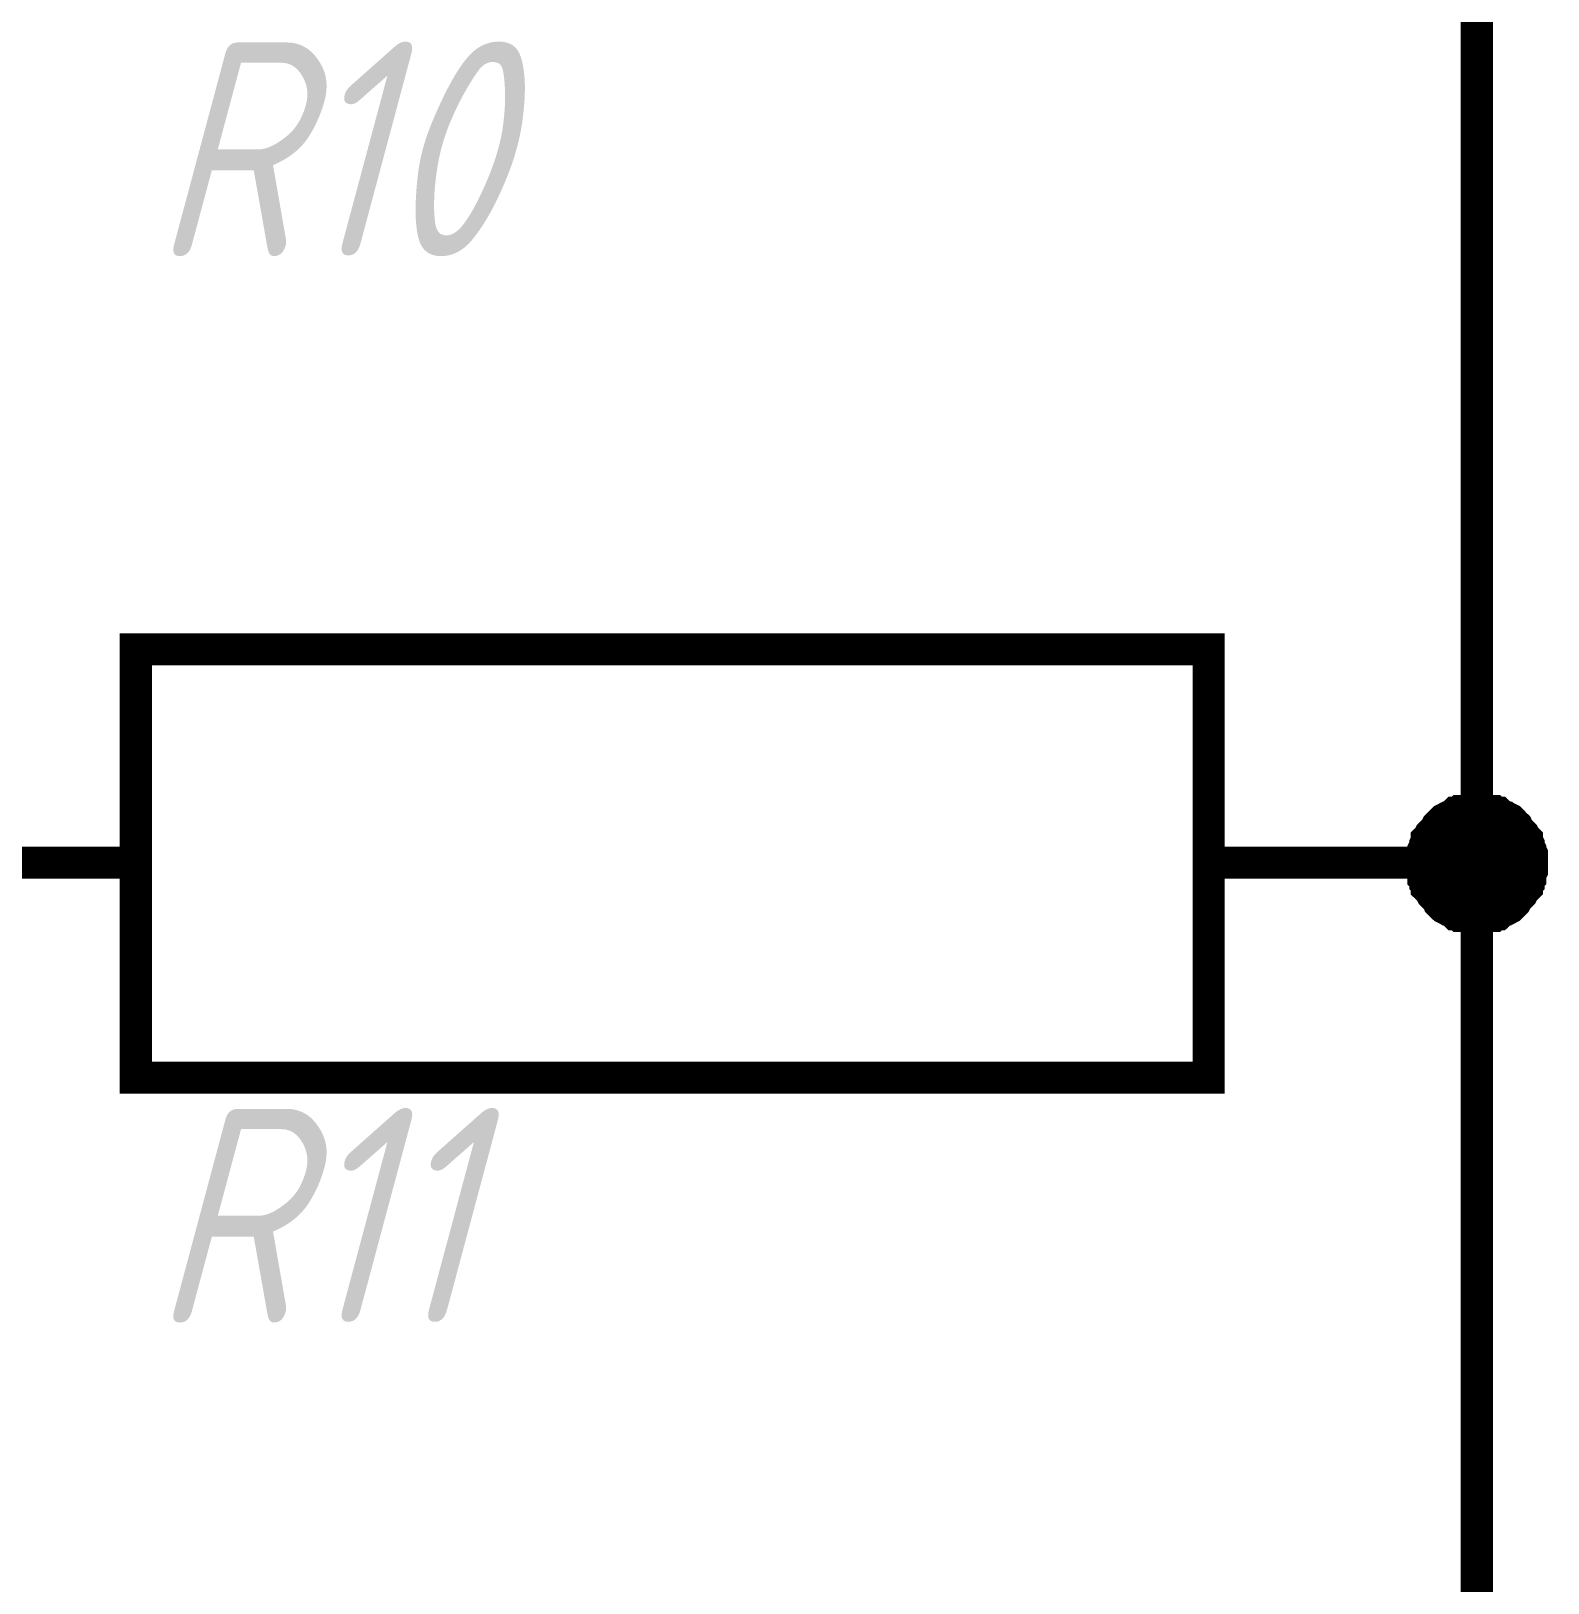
# Model space of a CAD drawing. Extents: x 196 to 1101, y 70 to 664.
# Drawn here: x 528.54 to 542.68, y 434.47 to 448.94 of the extents above; entities that cross this region are included whole.
import ezdxf

# ---------------------------------------------------------------- set-up
doc = ezdxf.new("R2010")
doc.units = 0
doc.header["$MEASUREMENT"] = 0
doc.layers.add('Sheet', color=255, linetype='CONTINUOUS')
doc.styles.add('GOST type A0', font='', dxfattribs={"oblique": 15, "height": 3.5})
doc.styles.get('GOST type A0').set_extended_font_data('GOST type A')

msp = doc.modelspace()

# ---------------------------------------------------------------- linework, layer by layer
at = {"layer": 'Sheet', "const_width": 0.3}
for points in [[(542.015, 471.178), (542.015, 463.676), (542.015, 451.171), (542.015, 441.183), (542.015, 431.18), (542.015, 421.176), (542.015, 406.171), (529.515, 406.171), (517.031, 406.171), (504.53, 406.171)], [(541.503, 441.183), (541.503, 441.214), (541.503, 441.23), (541.503, 441.261), (541.518, 441.292), (541.518, 441.307), (541.534, 441.339), (541.534, 441.354), (541.549, 441.385), (541.549, 441.401), (541.565, 441.416), (541.58, 441.447), (541.596, 441.463), (541.611, 441.478), (541.627, 441.494), (541.643, 441.525), (541.658, 441.54), (541.674, 441.556), (541.689, 441.572), (541.705, 441.587), (541.736, 441.603), (541.751, 441.603), (541.767, 441.618), (541.798, 441.634), (541.813, 441.649), (541.844, 441.649), (541.86, 441.665), (541.891, 441.665), (541.906, 441.665), (541.938, 441.68), (541.969, 441.68), (541.984, 441.68), (542.015, 441.68)], [(541.503, 441.183), (541.503, 441.214), (541.503, 441.23), (541.503, 441.261), (541.518, 441.292), (541.518, 441.307), (541.534, 441.339), (541.534, 441.354), (541.549, 441.385), (541.549, 441.401), (541.565, 441.416), (541.58, 441.447), (541.596, 441.463), (541.611, 441.478), (541.627, 441.494), (541.643, 441.525), (541.658, 441.54), (541.674, 441.556), (541.689, 441.572), (541.705, 441.587), (541.736, 441.603), (541.751, 441.603), (541.767, 441.618), (541.798, 441.634), (541.813, 441.649), (541.844, 441.649), (541.86, 441.665), (541.891, 441.665), (541.906, 441.665), (541.938, 441.68), (541.969, 441.68), (541.984, 441.68), (542.015, 441.68)], [(541.503, 441.183), (541.503, 441.214), (541.503, 441.23), (541.503, 441.261), (541.518, 441.292), (541.518, 441.307), (541.534, 441.339), (541.534, 441.354), (541.549, 441.385), (541.549, 441.401), (541.565, 441.416), (541.58, 441.447), (541.596, 441.463), (541.611, 441.478), (541.627, 441.494), (541.643, 441.525), (541.658, 441.54), (541.674, 441.556), (541.689, 441.572), (541.705, 441.587), (541.736, 441.603), (541.751, 441.603), (541.767, 441.618), (541.798, 441.634), (541.813, 441.649), (541.844, 441.649), (541.86, 441.665), (541.891, 441.665), (541.906, 441.665), (541.938, 441.68), (541.969, 441.68), (541.984, 441.68), (542.015, 441.68)], [(541.503, 441.183), (541.503, 441.214), (541.503, 441.23), (541.503, 441.261), (541.518, 441.292), (541.518, 441.307), (541.534, 441.339), (541.534, 441.354), (541.549, 441.385), (541.549, 441.401), (541.565, 441.416), (541.58, 441.447), (541.596, 441.463), (541.611, 441.478), (541.627, 441.494), (541.643, 441.525), (541.658, 441.54), (541.674, 441.556), (541.689, 441.572), (541.705, 441.587), (541.736, 441.603), (541.751, 441.603), (541.767, 441.618), (541.798, 441.634), (541.813, 441.649), (541.844, 441.649), (541.86, 441.665), (541.891, 441.665), (541.906, 441.665), (541.938, 441.68), (541.969, 441.68), (541.984, 441.68), (542.015, 441.68)], [(541.503, 441.183), (541.503, 441.214), (541.503, 441.23), (541.503, 441.261), (541.518, 441.292), (541.518, 441.307), (541.534, 441.339), (541.534, 441.354), (541.549, 441.385), (541.549, 441.401), (541.565, 441.416), (541.58, 441.447), (541.596, 441.463), (541.611, 441.478), (541.627, 441.494), (541.643, 441.525), (541.658, 441.54), (541.674, 441.556), (541.689, 441.572), (541.705, 441.587), (541.736, 441.603), (541.751, 441.603), (541.767, 441.618), (541.798, 441.634), (541.813, 441.649), (541.844, 441.649), (541.86, 441.665), (541.891, 441.665), (541.906, 441.665), (541.938, 441.68), (541.969, 441.68), (541.984, 441.68), (542.015, 441.68)], [(541.503, 441.183), (541.503, 441.214), (541.503, 441.23), (541.503, 441.261), (541.518, 441.292), (541.518, 441.307), (541.534, 441.339), (541.534, 441.354), (541.549, 441.385), (541.549, 441.401), (541.565, 441.416), (541.58, 441.447), (541.596, 441.463), (541.611, 441.478), (541.627, 441.494), (541.643, 441.525), (541.658, 441.54), (541.674, 441.556), (541.689, 441.572), (541.705, 441.587), (541.736, 441.603), (541.751, 441.603), (541.767, 441.618), (541.798, 441.634), (541.813, 441.649), (541.844, 441.649), (541.86, 441.665), (541.891, 441.665), (541.906, 441.665), (541.938, 441.68), (541.969, 441.68), (541.984, 441.68), (542.015, 441.68)], [(541.503, 441.183), (541.503, 441.214), (541.503, 441.23), (541.503, 441.261), (541.518, 441.292), (541.518, 441.307), (541.534, 441.339), (541.534, 441.354), (541.549, 441.385), (541.549, 441.401), (541.565, 441.416), (541.58, 441.447), (541.596, 441.463), (541.611, 441.478), (541.627, 441.494), (541.643, 441.525), (541.658, 441.54), (541.674, 441.556), (541.689, 441.572), (541.705, 441.587), (541.736, 441.603), (541.751, 441.603), (541.767, 441.618), (541.798, 441.634), (541.813, 441.649), (541.844, 441.649), (541.86, 441.665), (541.891, 441.665), (541.906, 441.665), (541.938, 441.68), (541.969, 441.68), (541.984, 441.68), (542.015, 441.68)], [(541.503, 441.183), (541.503, 441.214), (541.503, 441.23), (541.503, 441.261), (541.518, 441.292), (541.518, 441.307), (541.534, 441.339), (541.534, 441.354), (541.549, 441.385), (541.549, 441.401), (541.565, 441.416), (541.58, 441.447), (541.596, 441.463), (541.611, 441.478), (541.627, 441.494), (541.643, 441.525), (541.658, 441.54), (541.674, 441.556), (541.689, 441.572), (541.705, 441.587), (541.736, 441.603), (541.751, 441.603), (541.767, 441.618), (541.798, 441.634), (541.813, 441.649), (541.844, 441.649), (541.86, 441.665), (541.891, 441.665), (541.906, 441.665), (541.938, 441.68), (541.969, 441.68), (541.984, 441.68), (542.015, 441.68)], [(541.503, 441.183), (541.503, 441.214), (541.503, 441.23), (541.503, 441.261), (541.518, 441.292), (541.518, 441.307), (541.534, 441.339), (541.534, 441.354), (541.549, 441.385), (541.549, 441.401), (541.565, 441.416), (541.58, 441.447), (541.596, 441.463), (541.611, 441.478), (541.627, 441.494), (541.643, 441.525), (541.658, 441.54), (541.674, 441.556), (541.689, 441.572), (541.705, 441.587), (541.736, 441.603), (541.751, 441.603), (541.767, 441.618), (541.798, 441.634), (541.813, 441.649), (541.844, 441.649), (541.86, 441.665), (541.891, 441.665), (541.906, 441.665), (541.938, 441.68), (541.969, 441.68), (541.984, 441.68), (542.015, 441.68)], [(541.503, 441.183), (541.503, 441.214), (541.503, 441.23), (541.503, 441.261), (541.518, 441.292), (541.518, 441.307), (541.534, 441.339), (541.534, 441.354), (541.549, 441.385), (541.549, 441.401), (541.565, 441.416), (541.58, 441.447), (541.596, 441.463), (541.611, 441.478), (541.627, 441.494), (541.643, 441.525), (541.658, 441.54), (541.674, 441.556), (541.689, 441.572), (541.705, 441.587), (541.736, 441.603), (541.751, 441.603), (541.767, 441.618), (541.798, 441.634), (541.813, 441.649), (541.844, 441.649), (541.86, 441.665), (541.891, 441.665), (541.906, 441.665), (541.938, 441.68), (541.969, 441.68), (541.984, 441.68), (542.015, 441.68)], [(542.015, 441.68), (542.015, 441.68)], [(542.015, 441.68), (542.046, 441.68), (542.062, 441.68), (542.093, 441.68), (542.124, 441.665), (542.139, 441.665), (542.17, 441.665), (542.186, 441.649), (542.217, 441.649), (542.233, 441.634), (542.264, 441.618), (542.279, 441.603), (542.295, 441.603), (542.326, 441.587), (542.341, 441.572), (542.357, 441.556), (542.372, 441.54), (542.388, 441.525), (542.403, 441.494), (542.419, 441.478), (542.434, 441.463), (542.45, 441.447), (542.466, 441.416), (542.481, 441.401), (542.481, 441.385), (542.497, 441.354), (542.497, 441.339), (542.512, 441.307), (542.512, 441.292), (542.528, 441.261), (542.528, 441.23), (542.528, 441.214), (542.528, 441.183)], [(542.015, 441.68), (542.015, 441.68)], [(542.015, 441.68), (542.046, 441.68), (542.062, 441.68), (542.093, 441.68), (542.124, 441.665), (542.139, 441.665), (542.17, 441.665), (542.186, 441.649), (542.217, 441.649), (542.233, 441.634), (542.264, 441.618), (542.279, 441.603), (542.295, 441.603), (542.326, 441.587), (542.341, 441.572), (542.357, 441.556), (542.372, 441.54), (542.388, 441.525), (542.403, 441.494), (542.419, 441.478), (542.434, 441.463), (542.45, 441.447), (542.466, 441.416), (542.481, 441.401), (542.481, 441.385), (542.497, 441.354), (542.497, 441.339), (542.512, 441.307), (542.512, 441.292), (542.528, 441.261), (542.528, 441.23), (542.528, 441.214), (542.528, 441.183)], [(542.015, 441.68), (542.015, 441.68)], [(542.015, 441.68), (542.046, 441.68), (542.062, 441.68), (542.093, 441.68), (542.124, 441.665), (542.139, 441.665), (542.17, 441.665), (542.186, 441.649), (542.217, 441.649), (542.233, 441.634), (542.264, 441.618), (542.279, 441.603), (542.295, 441.603), (542.326, 441.587), (542.341, 441.572), (542.357, 441.556), (542.372, 441.54), (542.388, 441.525), (542.403, 441.494), (542.419, 441.478), (542.434, 441.463), (542.45, 441.447), (542.466, 441.416), (542.481, 441.401), (542.481, 441.385), (542.497, 441.354), (542.497, 441.339), (542.512, 441.307), (542.512, 441.292), (542.528, 441.261), (542.528, 441.23), (542.528, 441.214), (542.528, 441.183)], [(542.015, 441.68), (542.015, 441.68)], [(542.015, 441.68), (542.046, 441.68), (542.062, 441.68), (542.093, 441.68), (542.124, 441.665), (542.139, 441.665), (542.17, 441.665), (542.186, 441.649), (542.217, 441.649), (542.233, 441.634), (542.264, 441.618), (542.279, 441.603), (542.295, 441.603), (542.326, 441.587), (542.341, 441.572), (542.357, 441.556), (542.372, 441.54), (542.388, 441.525), (542.403, 441.494), (542.419, 441.478), (542.434, 441.463), (542.45, 441.447), (542.466, 441.416), (542.481, 441.401), (542.481, 441.385), (542.497, 441.354), (542.497, 441.339), (542.512, 441.307), (542.512, 441.292), (542.528, 441.261), (542.528, 441.23), (542.528, 441.214), (542.528, 441.183)], [(542.015, 441.68), (542.015, 441.68)], [(542.015, 441.68), (542.046, 441.68), (542.062, 441.68), (542.093, 441.68), (542.124, 441.665), (542.139, 441.665), (542.17, 441.665), (542.186, 441.649), (542.217, 441.649), (542.233, 441.634), (542.264, 441.618), (542.279, 441.603), (542.295, 441.603), (542.326, 441.587), (542.341, 441.572), (542.357, 441.556), (542.372, 441.54), (542.388, 441.525), (542.403, 441.494), (542.419, 441.478), (542.434, 441.463), (542.45, 441.447), (542.466, 441.416), (542.481, 441.401), (542.481, 441.385), (542.497, 441.354), (542.497, 441.339), (542.512, 441.307), (542.512, 441.292), (542.528, 441.261), (542.528, 441.23), (542.528, 441.214), (542.528, 441.183)], [(542.015, 441.68), (542.015, 441.68)], [(542.015, 441.68), (542.046, 441.68), (542.062, 441.68), (542.093, 441.68), (542.124, 441.665), (542.139, 441.665), (542.17, 441.665), (542.186, 441.649), (542.217, 441.649), (542.233, 441.634), (542.264, 441.618), (542.279, 441.603), (542.295, 441.603), (542.326, 441.587), (542.341, 441.572), (542.357, 441.556), (542.372, 441.54), (542.388, 441.525), (542.403, 441.494), (542.419, 441.478), (542.434, 441.463), (542.45, 441.447), (542.466, 441.416), (542.481, 441.401), (542.481, 441.385), (542.497, 441.354), (542.497, 441.339), (542.512, 441.307), (542.512, 441.292), (542.528, 441.261), (542.528, 441.23), (542.528, 441.214), (542.528, 441.183)], [(542.015, 441.68), (542.015, 441.68)], [(542.015, 441.68), (542.046, 441.68), (542.062, 441.68), (542.093, 441.68), (542.124, 441.665), (542.139, 441.665), (542.17, 441.665), (542.186, 441.649), (542.217, 441.649), (542.233, 441.634), (542.264, 441.618), (542.279, 441.603), (542.295, 441.603), (542.326, 441.587), (542.341, 441.572), (542.357, 441.556), (542.372, 441.54), (542.388, 441.525), (542.403, 441.494), (542.419, 441.478), (542.434, 441.463), (542.45, 441.447), (542.466, 441.416), (542.481, 441.401), (542.481, 441.385), (542.497, 441.354), (542.497, 441.339), (542.512, 441.307), (542.512, 441.292), (542.528, 441.261), (542.528, 441.23), (542.528, 441.214), (542.528, 441.183)], [(542.015, 441.68), (542.015, 441.68)], [(542.015, 441.68), (542.046, 441.68), (542.062, 441.68), (542.093, 441.68), (542.124, 441.665), (542.139, 441.665), (542.17, 441.665), (542.186, 441.649), (542.217, 441.649), (542.233, 441.634), (542.264, 441.618), (542.279, 441.603), (542.295, 441.603), (542.326, 441.587), (542.341, 441.572), (542.357, 441.556), (542.372, 441.54), (542.388, 441.525), (542.403, 441.494), (542.419, 441.478), (542.434, 441.463), (542.45, 441.447), (542.466, 441.416), (542.481, 441.401), (542.481, 441.385), (542.497, 441.354), (542.497, 441.339), (542.512, 441.307), (542.512, 441.292), (542.528, 441.261), (542.528, 441.23), (542.528, 441.214), (542.528, 441.183)], [(542.015, 441.68), (542.015, 441.68)], [(542.015, 441.68), (542.046, 441.68), (542.062, 441.68), (542.093, 441.68), (542.124, 441.665), (542.139, 441.665), (542.17, 441.665), (542.186, 441.649), (542.217, 441.649), (542.233, 441.634), (542.264, 441.618), (542.279, 441.603), (542.295, 441.603), (542.326, 441.587), (542.341, 441.572), (542.357, 441.556), (542.372, 441.54), (542.388, 441.525), (542.403, 441.494), (542.419, 441.478), (542.434, 441.463), (542.45, 441.447), (542.466, 441.416), (542.481, 441.401), (542.481, 441.385), (542.497, 441.354), (542.497, 441.339), (542.512, 441.307), (542.512, 441.292), (542.528, 441.261), (542.528, 441.23), (542.528, 441.214), (542.528, 441.183)], [(542.015, 441.68), (542.015, 441.68)], [(542.015, 441.68), (542.046, 441.68), (542.062, 441.68), (542.093, 441.68), (542.124, 441.665), (542.139, 441.665), (542.17, 441.665), (542.186, 441.649), (542.217, 441.649), (542.233, 441.634), (542.264, 441.618), (542.279, 441.603), (542.295, 441.603), (542.326, 441.587), (542.341, 441.572), (542.357, 441.556), (542.372, 441.54), (542.388, 441.525), (542.403, 441.494), (542.419, 441.478), (542.434, 441.463), (542.45, 441.447), (542.466, 441.416), (542.481, 441.401), (542.481, 441.385), (542.497, 441.354), (542.497, 441.339), (542.512, 441.307), (542.512, 441.292), (542.528, 441.261), (542.528, 441.23), (542.528, 441.214), (542.528, 441.183)], [(529.515, 441.183), (527.015, 441.183)], [(539.515, 441.183), (542.015, 441.183)], [(542.015, 440.671), (541.984, 440.671), (541.969, 440.671), (541.938, 440.671), (541.906, 440.686), (541.891, 440.686), (541.86, 440.686), (541.844, 440.702), (541.813, 440.702), (541.798, 440.717), (541.767, 440.733), (541.751, 440.748), (541.736, 440.748), (541.705, 440.764), (541.689, 440.779), (541.674, 440.795), (541.658, 440.81), (541.643, 440.841), (541.627, 440.857), (541.611, 440.873), (541.596, 440.888), (541.58, 440.919), (541.565, 440.935), (541.549, 440.95), (541.549, 440.981), (541.534, 440.997), (541.534, 441.028), (541.518, 441.043), (541.518, 441.074), (541.503, 441.106), (541.503, 441.121), (541.503, 441.152), (541.503, 441.183)], [(541.503, 441.183), (541.503, 441.183)], [(542.015, 440.671), (541.984, 440.671), (541.969, 440.671), (541.938, 440.671), (541.906, 440.686), (541.891, 440.686), (541.86, 440.686), (541.844, 440.702), (541.813, 440.702), (541.798, 440.717), (541.767, 440.733), (541.751, 440.748), (541.736, 440.748), (541.705, 440.764), (541.689, 440.779), (541.674, 440.795), (541.658, 440.81), (541.643, 440.841), (541.627, 440.857), (541.611, 440.873), (541.596, 440.888), (541.58, 440.919), (541.565, 440.935), (541.549, 440.95), (541.549, 440.981), (541.534, 440.997), (541.534, 441.028), (541.518, 441.043), (541.518, 441.074), (541.503, 441.106), (541.503, 441.121), (541.503, 441.152), (541.503, 441.183)], [(541.503, 441.183), (541.503, 441.183)], [(542.015, 440.671), (541.984, 440.671), (541.969, 440.671), (541.938, 440.671), (541.906, 440.686), (541.891, 440.686), (541.86, 440.686), (541.844, 440.702), (541.813, 440.702), (541.798, 440.717), (541.767, 440.733), (541.751, 440.748), (541.736, 440.748), (541.705, 440.764), (541.689, 440.779), (541.674, 440.795), (541.658, 440.81), (541.643, 440.841), (541.627, 440.857), (541.611, 440.873), (541.596, 440.888), (541.58, 440.919), (541.565, 440.935), (541.549, 440.95), (541.549, 440.981), (541.534, 440.997), (541.534, 441.028), (541.518, 441.043), (541.518, 441.074), (541.503, 441.106), (541.503, 441.121), (541.503, 441.152), (541.503, 441.183)], [(541.503, 441.183), (541.503, 441.183)], [(542.015, 440.671), (541.984, 440.671), (541.969, 440.671), (541.938, 440.671), (541.906, 440.686), (541.891, 440.686), (541.86, 440.686), (541.844, 440.702), (541.813, 440.702), (541.798, 440.717), (541.767, 440.733), (541.751, 440.748), (541.736, 440.748), (541.705, 440.764), (541.689, 440.779), (541.674, 440.795), (541.658, 440.81), (541.643, 440.841), (541.627, 440.857), (541.611, 440.873), (541.596, 440.888), (541.58, 440.919), (541.565, 440.935), (541.549, 440.95), (541.549, 440.981), (541.534, 440.997), (541.534, 441.028), (541.518, 441.043), (541.518, 441.074), (541.503, 441.106), (541.503, 441.121), (541.503, 441.152), (541.503, 441.183)], [(541.503, 441.183), (541.503, 441.183)], [(542.015, 440.671), (541.984, 440.671), (541.969, 440.671), (541.938, 440.671), (541.906, 440.686), (541.891, 440.686), (541.86, 440.686), (541.844, 440.702), (541.813, 440.702), (541.798, 440.717), (541.767, 440.733), (541.751, 440.748), (541.736, 440.748), (541.705, 440.764), (541.689, 440.779), (541.674, 440.795), (541.658, 440.81), (541.643, 440.841), (541.627, 440.857), (541.611, 440.873), (541.596, 440.888), (541.58, 440.919), (541.565, 440.935), (541.549, 440.95), (541.549, 440.981), (541.534, 440.997), (541.534, 441.028), (541.518, 441.043), (541.518, 441.074), (541.503, 441.106), (541.503, 441.121), (541.503, 441.152), (541.503, 441.183)], [(541.503, 441.183), (541.503, 441.183)], [(542.015, 440.671), (541.984, 440.671), (541.969, 440.671), (541.938, 440.671), (541.906, 440.686), (541.891, 440.686), (541.86, 440.686), (541.844, 440.702), (541.813, 440.702), (541.798, 440.717), (541.767, 440.733), (541.751, 440.748), (541.736, 440.748), (541.705, 440.764), (541.689, 440.779), (541.674, 440.795), (541.658, 440.81), (541.643, 440.841), (541.627, 440.857), (541.611, 440.873), (541.596, 440.888), (541.58, 440.919), (541.565, 440.935), (541.549, 440.95), (541.549, 440.981), (541.534, 440.997), (541.534, 441.028), (541.518, 441.043), (541.518, 441.074), (541.503, 441.106), (541.503, 441.121), (541.503, 441.152), (541.503, 441.183)], [(541.503, 441.183), (541.503, 441.183)], [(542.015, 440.671), (541.984, 440.671), (541.969, 440.671), (541.938, 440.671), (541.906, 440.686), (541.891, 440.686), (541.86, 440.686), (541.844, 440.702), (541.813, 440.702), (541.798, 440.717), (541.767, 440.733), (541.751, 440.748), (541.736, 440.748), (541.705, 440.764), (541.689, 440.779), (541.674, 440.795), (541.658, 440.81), (541.643, 440.841), (541.627, 440.857), (541.611, 440.873), (541.596, 440.888), (541.58, 440.919), (541.565, 440.935), (541.549, 440.95), (541.549, 440.981), (541.534, 440.997), (541.534, 441.028), (541.518, 441.043), (541.518, 441.074), (541.503, 441.106), (541.503, 441.121), (541.503, 441.152), (541.503, 441.183)], [(541.503, 441.183), (541.503, 441.183)], [(542.015, 440.671), (541.984, 440.671), (541.969, 440.671), (541.938, 440.671), (541.906, 440.686), (541.891, 440.686), (541.86, 440.686), (541.844, 440.702), (541.813, 440.702), (541.798, 440.717), (541.767, 440.733), (541.751, 440.748), (541.736, 440.748), (541.705, 440.764), (541.689, 440.779), (541.674, 440.795), (541.658, 440.81), (541.643, 440.841), (541.627, 440.857), (541.611, 440.873), (541.596, 440.888), (541.58, 440.919), (541.565, 440.935), (541.549, 440.95), (541.549, 440.981), (541.534, 440.997), (541.534, 441.028), (541.518, 441.043), (541.518, 441.074), (541.503, 441.106), (541.503, 441.121), (541.503, 441.152), (541.503, 441.183)], [(541.503, 441.183), (541.503, 441.183)], [(542.015, 440.671), (541.984, 440.671), (541.969, 440.671), (541.938, 440.671), (541.906, 440.686), (541.891, 440.686), (541.86, 440.686), (541.844, 440.702), (541.813, 440.702), (541.798, 440.717), (541.767, 440.733), (541.751, 440.748), (541.736, 440.748), (541.705, 440.764), (541.689, 440.779), (541.674, 440.795), (541.658, 440.81), (541.643, 440.841), (541.627, 440.857), (541.611, 440.873), (541.596, 440.888), (541.58, 440.919), (541.565, 440.935), (541.549, 440.95), (541.549, 440.981), (541.534, 440.997), (541.534, 441.028), (541.518, 441.043), (541.518, 441.074), (541.503, 441.106), (541.503, 441.121), (541.503, 441.152), (541.503, 441.183)], [(541.503, 441.183), (541.503, 441.183)], [(542.015, 440.671), (541.984, 440.671), (541.969, 440.671), (541.938, 440.671), (541.906, 440.686), (541.891, 440.686), (541.86, 440.686), (541.844, 440.702), (541.813, 440.702), (541.798, 440.717), (541.767, 440.733), (541.751, 440.748), (541.736, 440.748), (541.705, 440.764), (541.689, 440.779), (541.674, 440.795), (541.658, 440.81), (541.643, 440.841), (541.627, 440.857), (541.611, 440.873), (541.596, 440.888), (541.58, 440.919), (541.565, 440.935), (541.549, 440.95), (541.549, 440.981), (541.534, 440.997), (541.534, 441.028), (541.518, 441.043), (541.518, 441.074), (541.503, 441.106), (541.503, 441.121), (541.503, 441.152), (541.503, 441.183)], [(541.503, 441.183), (541.503, 441.183)], [(542.528, 441.183), (542.528, 441.152), (542.528, 441.121), (542.528, 441.106), (542.512, 441.074), (542.512, 441.043), (542.497, 441.028), (542.497, 440.997), (542.481, 440.981), (542.481, 440.95), (542.466, 440.935), (542.45, 440.919), (542.434, 440.888), (542.419, 440.873), (542.403, 440.857), (542.388, 440.841), (542.372, 440.81), (542.357, 440.795), (542.341, 440.779), (542.326, 440.764), (542.295, 440.748), (542.279, 440.748), (542.264, 440.733), (542.233, 440.717), (542.217, 440.702), (542.186, 440.702), (542.17, 440.686), (542.139, 440.686), (542.124, 440.686), (542.093, 440.671), (542.062, 440.671), (542.046, 440.671), (542.015, 440.671)], [(542.528, 441.183), (542.528, 441.152), (542.528, 441.121), (542.528, 441.106), (542.512, 441.074), (542.512, 441.043), (542.497, 441.028), (542.497, 440.997), (542.481, 440.981), (542.481, 440.95), (542.466, 440.935), (542.45, 440.919), (542.434, 440.888), (542.419, 440.873), (542.403, 440.857), (542.388, 440.841), (542.372, 440.81), (542.357, 440.795), (542.341, 440.779), (542.326, 440.764), (542.295, 440.748), (542.279, 440.748), (542.264, 440.733), (542.233, 440.717), (542.217, 440.702), (542.186, 440.702), (542.17, 440.686), (542.139, 440.686), (542.124, 440.686), (542.093, 440.671), (542.062, 440.671), (542.046, 440.671), (542.015, 440.671)], [(542.528, 441.183), (542.528, 441.152), (542.528, 441.121), (542.528, 441.106), (542.512, 441.074), (542.512, 441.043), (542.497, 441.028), (542.497, 440.997), (542.481, 440.981), (542.481, 440.95), (542.466, 440.935), (542.45, 440.919), (542.434, 440.888), (542.419, 440.873), (542.403, 440.857), (542.388, 440.841), (542.372, 440.81), (542.357, 440.795), (542.341, 440.779), (542.326, 440.764), (542.295, 440.748), (542.279, 440.748), (542.264, 440.733), (542.233, 440.717), (542.217, 440.702), (542.186, 440.702), (542.17, 440.686), (542.139, 440.686), (542.124, 440.686), (542.093, 440.671), (542.062, 440.671), (542.046, 440.671), (542.015, 440.671)], [(542.528, 441.183), (542.528, 441.152), (542.528, 441.121), (542.528, 441.106), (542.512, 441.074), (542.512, 441.043), (542.497, 441.028), (542.497, 440.997), (542.481, 440.981), (542.481, 440.95), (542.466, 440.935), (542.45, 440.919), (542.434, 440.888), (542.419, 440.873), (542.403, 440.857), (542.388, 440.841), (542.372, 440.81), (542.357, 440.795), (542.341, 440.779), (542.326, 440.764), (542.295, 440.748), (542.279, 440.748), (542.264, 440.733), (542.233, 440.717), (542.217, 440.702), (542.186, 440.702), (542.17, 440.686), (542.139, 440.686), (542.124, 440.686), (542.093, 440.671), (542.062, 440.671), (542.046, 440.671), (542.015, 440.671)], [(542.528, 441.183), (542.528, 441.152), (542.528, 441.121), (542.528, 441.106), (542.512, 441.074), (542.512, 441.043), (542.497, 441.028), (542.497, 440.997), (542.481, 440.981), (542.481, 440.95), (542.466, 440.935), (542.45, 440.919), (542.434, 440.888), (542.419, 440.873), (542.403, 440.857), (542.388, 440.841), (542.372, 440.81), (542.357, 440.795), (542.341, 440.779), (542.326, 440.764), (542.295, 440.748), (542.279, 440.748), (542.264, 440.733), (542.233, 440.717), (542.217, 440.702), (542.186, 440.702), (542.17, 440.686), (542.139, 440.686), (542.124, 440.686), (542.093, 440.671), (542.062, 440.671), (542.046, 440.671), (542.015, 440.671)], [(542.528, 441.183), (542.528, 441.152), (542.528, 441.121), (542.528, 441.106), (542.512, 441.074), (542.512, 441.043), (542.497, 441.028), (542.497, 440.997), (542.481, 440.981), (542.481, 440.95), (542.466, 440.935), (542.45, 440.919), (542.434, 440.888), (542.419, 440.873), (542.403, 440.857), (542.388, 440.841), (542.372, 440.81), (542.357, 440.795), (542.341, 440.779), (542.326, 440.764), (542.295, 440.748), (542.279, 440.748), (542.264, 440.733), (542.233, 440.717), (542.217, 440.702), (542.186, 440.702), (542.17, 440.686), (542.139, 440.686), (542.124, 440.686), (542.093, 440.671), (542.062, 440.671), (542.046, 440.671), (542.015, 440.671)], [(542.528, 441.183), (542.528, 441.152), (542.528, 441.121), (542.528, 441.106), (542.512, 441.074), (542.512, 441.043), (542.497, 441.028), (542.497, 440.997), (542.481, 440.981), (542.481, 440.95), (542.466, 440.935), (542.45, 440.919), (542.434, 440.888), (542.419, 440.873), (542.403, 440.857), (542.388, 440.841), (542.372, 440.81), (542.357, 440.795), (542.341, 440.779), (542.326, 440.764), (542.295, 440.748), (542.279, 440.748), (542.264, 440.733), (542.233, 440.717), (542.217, 440.702), (542.186, 440.702), (542.17, 440.686), (542.139, 440.686), (542.124, 440.686), (542.093, 440.671), (542.062, 440.671), (542.046, 440.671), (542.015, 440.671)], [(542.528, 441.183), (542.528, 441.152), (542.528, 441.121), (542.528, 441.106), (542.512, 441.074), (542.512, 441.043), (542.497, 441.028), (542.497, 440.997), (542.481, 440.981), (542.481, 440.95), (542.466, 440.935), (542.45, 440.919), (542.434, 440.888), (542.419, 440.873), (542.403, 440.857), (542.388, 440.841), (542.372, 440.81), (542.357, 440.795), (542.341, 440.779), (542.326, 440.764), (542.295, 440.748), (542.279, 440.748), (542.264, 440.733), (542.233, 440.717), (542.217, 440.702), (542.186, 440.702), (542.17, 440.686), (542.139, 440.686), (542.124, 440.686), (542.093, 440.671), (542.062, 440.671), (542.046, 440.671), (542.015, 440.671)], [(542.528, 441.183), (542.528, 441.152), (542.528, 441.121), (542.528, 441.106), (542.512, 441.074), (542.512, 441.043), (542.497, 441.028), (542.497, 440.997), (542.481, 440.981), (542.481, 440.95), (542.466, 440.935), (542.45, 440.919), (542.434, 440.888), (542.419, 440.873), (542.403, 440.857), (542.388, 440.841), (542.372, 440.81), (542.357, 440.795), (542.341, 440.779), (542.326, 440.764), (542.295, 440.748), (542.279, 440.748), (542.264, 440.733), (542.233, 440.717), (542.217, 440.702), (542.186, 440.702), (542.17, 440.686), (542.139, 440.686), (542.124, 440.686), (542.093, 440.671), (542.062, 440.671), (542.046, 440.671), (542.015, 440.671)], [(542.528, 441.183), (542.528, 441.152), (542.528, 441.121), (542.528, 441.106), (542.512, 441.074), (542.512, 441.043), (542.497, 441.028), (542.497, 440.997), (542.481, 440.981), (542.481, 440.95), (542.466, 440.935), (542.45, 440.919), (542.434, 440.888), (542.419, 440.873), (542.403, 440.857), (542.388, 440.841), (542.372, 440.81), (542.357, 440.795), (542.341, 440.779), (542.326, 440.764), (542.295, 440.748), (542.279, 440.748), (542.264, 440.733), (542.233, 440.717), (542.217, 440.702), (542.186, 440.702), (542.17, 440.686), (542.139, 440.686), (542.124, 440.686), (542.093, 440.671), (542.062, 440.671), (542.046, 440.671), (542.015, 440.671)], [(542.528, 441.183), (542.528, 441.183), (542.528, 441.183), (542.528, 441.183), (542.528, 441.183), (542.528, 441.183), (542.528, 441.183), (542.528, 441.183), (542.528, 441.183), (542.528, 441.183), (542.528, 441.183), (542.528, 441.183), (542.528, 441.183), (542.528, 441.183), (542.528, 441.183), (542.528, 441.183), (542.528, 441.183), (542.528, 441.183), (542.528, 441.183), (542.528, 441.183), (542.528, 441.183), (542.528, 441.183), (542.528, 441.183), (542.528, 441.183), (542.528, 441.183), (542.528, 441.183), (542.528, 441.183), (542.528, 441.183), (542.528, 441.183), (542.528, 441.183), (542.528, 441.183), (542.528, 441.183), (542.528, 441.183)], [(542.528, 441.183), (542.528, 441.183)], [(542.528, 441.183), (542.528, 441.183), (542.528, 441.183), (542.528, 441.183), (542.528, 441.183), (542.528, 441.183), (542.528, 441.183), (542.528, 441.183), (542.528, 441.183), (542.528, 441.183), (542.528, 441.183), (542.528, 441.183), (542.528, 441.183), (542.528, 441.183), (542.528, 441.183), (542.528, 441.183), (542.528, 441.183), (542.528, 441.183), (542.528, 441.183), (542.528, 441.183), (542.528, 441.183), (542.528, 441.183), (542.528, 441.183), (542.528, 441.183), (542.528, 441.183), (542.528, 441.183), (542.528, 441.183), (542.528, 441.183), (542.528, 441.183), (542.528, 441.183), (542.528, 441.183), (542.528, 441.183), (542.528, 441.183)], [(542.528, 441.183), (542.528, 441.183)], [(542.528, 441.183), (542.528, 441.183), (542.528, 441.183), (542.528, 441.183), (542.528, 441.183), (542.528, 441.183), (542.528, 441.183), (542.528, 441.183), (542.528, 441.183), (542.528, 441.183), (542.528, 441.183), (542.528, 441.183), (542.528, 441.183), (542.528, 441.183), (542.528, 441.183), (542.528, 441.183), (542.528, 441.183), (542.528, 441.183), (542.528, 441.183), (542.528, 441.183), (542.528, 441.183), (542.528, 441.183), (542.528, 441.183), (542.528, 441.183), (542.528, 441.183), (542.528, 441.183), (542.528, 441.183), (542.528, 441.183), (542.528, 441.183), (542.528, 441.183), (542.528, 441.183), (542.528, 441.183), (542.528, 441.183)], [(542.528, 441.183), (542.528, 441.183)], [(542.528, 441.183), (542.528, 441.183), (542.528, 441.183), (542.528, 441.183), (542.528, 441.183), (542.528, 441.183), (542.528, 441.183), (542.528, 441.183), (542.528, 441.183), (542.528, 441.183), (542.528, 441.183), (542.528, 441.183), (542.528, 441.183), (542.528, 441.183), (542.528, 441.183), (542.528, 441.183), (542.528, 441.183), (542.528, 441.183), (542.528, 441.183), (542.528, 441.183), (542.528, 441.183), (542.528, 441.183), (542.528, 441.183), (542.528, 441.183), (542.528, 441.183), (542.528, 441.183), (542.528, 441.183), (542.528, 441.183), (542.528, 441.183), (542.528, 441.183), (542.528, 441.183), (542.528, 441.183), (542.528, 441.183)], [(542.528, 441.183), (542.528, 441.183)], [(542.528, 441.183), (542.528, 441.183), (542.528, 441.183), (542.528, 441.183), (542.528, 441.183), (542.528, 441.183), (542.528, 441.183), (542.528, 441.183), (542.528, 441.183), (542.528, 441.183), (542.528, 441.183), (542.528, 441.183), (542.528, 441.183), (542.528, 441.183), (542.528, 441.183), (542.528, 441.183), (542.528, 441.183), (542.528, 441.183), (542.528, 441.183), (542.528, 441.183), (542.528, 441.183), (542.528, 441.183), (542.528, 441.183), (542.528, 441.183), (542.528, 441.183), (542.528, 441.183), (542.528, 441.183), (542.528, 441.183), (542.528, 441.183), (542.528, 441.183), (542.528, 441.183), (542.528, 441.183), (542.528, 441.183)], [(542.528, 441.183), (542.528, 441.183)], [(542.528, 441.183), (542.528, 441.183), (542.528, 441.183), (542.528, 441.183), (542.528, 441.183), (542.528, 441.183), (542.528, 441.183), (542.528, 441.183), (542.528, 441.183), (542.528, 441.183), (542.528, 441.183), (542.528, 441.183), (542.528, 441.183), (542.528, 441.183), (542.528, 441.183), (542.528, 441.183), (542.528, 441.183), (542.528, 441.183), (542.528, 441.183), (542.528, 441.183), (542.528, 441.183), (542.528, 441.183), (542.528, 441.183), (542.528, 441.183), (542.528, 441.183), (542.528, 441.183), (542.528, 441.183), (542.528, 441.183), (542.528, 441.183), (542.528, 441.183), (542.528, 441.183), (542.528, 441.183), (542.528, 441.183)], [(542.528, 441.183), (542.528, 441.183)], [(542.528, 441.183), (542.528, 441.183), (542.528, 441.183), (542.528, 441.183), (542.528, 441.183), (542.528, 441.183), (542.528, 441.183), (542.528, 441.183), (542.528, 441.183), (542.528, 441.183), (542.528, 441.183), (542.528, 441.183), (542.528, 441.183), (542.528, 441.183), (542.528, 441.183), (542.528, 441.183), (542.528, 441.183), (542.528, 441.183), (542.528, 441.183), (542.528, 441.183), (542.528, 441.183), (542.528, 441.183), (542.528, 441.183), (542.528, 441.183), (542.528, 441.183), (542.528, 441.183), (542.528, 441.183), (542.528, 441.183), (542.528, 441.183), (542.528, 441.183), (542.528, 441.183), (542.528, 441.183), (542.528, 441.183)], [(542.528, 441.183), (542.528, 441.183)], [(542.528, 441.183), (542.528, 441.183), (542.528, 441.183), (542.528, 441.183), (542.528, 441.183), (542.528, 441.183), (542.528, 441.183), (542.528, 441.183), (542.528, 441.183), (542.528, 441.183), (542.528, 441.183), (542.528, 441.183), (542.528, 441.183), (542.528, 441.183), (542.528, 441.183), (542.528, 441.183), (542.528, 441.183), (542.528, 441.183), (542.528, 441.183), (542.528, 441.183), (542.528, 441.183), (542.528, 441.183), (542.528, 441.183), (542.528, 441.183), (542.528, 441.183), (542.528, 441.183), (542.528, 441.183), (542.528, 441.183), (542.528, 441.183), (542.528, 441.183), (542.528, 441.183), (542.528, 441.183), (542.528, 441.183)], [(542.528, 441.183), (542.528, 441.183)], [(542.528, 441.183), (542.528, 441.183), (542.528, 441.183), (542.528, 441.183), (542.528, 441.183), (542.528, 441.183), (542.528, 441.183), (542.528, 441.183), (542.528, 441.183), (542.528, 441.183), (542.528, 441.183), (542.528, 441.183), (542.528, 441.183), (542.528, 441.183), (542.528, 441.183), (542.528, 441.183), (542.528, 441.183), (542.528, 441.183), (542.528, 441.183), (542.528, 441.183), (542.528, 441.183), (542.528, 441.183), (542.528, 441.183), (542.528, 441.183), (542.528, 441.183), (542.528, 441.183), (542.528, 441.183), (542.528, 441.183), (542.528, 441.183), (542.528, 441.183), (542.528, 441.183), (542.528, 441.183), (542.528, 441.183)], [(542.528, 441.183), (542.528, 441.183)], [(542.528, 441.183), (542.528, 441.183), (542.528, 441.183), (542.528, 441.183), (542.528, 441.183), (542.528, 441.183), (542.528, 441.183), (542.528, 441.183), (542.528, 441.183), (542.528, 441.183), (542.528, 441.183), (542.528, 441.183), (542.528, 441.183), (542.528, 441.183), (542.528, 441.183), (542.528, 441.183), (542.528, 441.183), (542.528, 441.183), (542.528, 441.183), (542.528, 441.183), (542.528, 441.183), (542.528, 441.183), (542.528, 441.183), (542.528, 441.183), (542.528, 441.183), (542.528, 441.183), (542.528, 441.183), (542.528, 441.183), (542.528, 441.183), (542.528, 441.183), (542.528, 441.183), (542.528, 441.183), (542.528, 441.183)], [(542.528, 441.183), (542.528, 441.183)]]:
    msp.add_lwpolyline(points, dxfattribs=at)
msp.add_lwpolyline([(529.515, 443.171), (539.515, 443.171), (539.515, 439.179), (529.515, 439.179), (529.515, 443.171)], close=True, dxfattribs=at)
at = {"layer": 'Sheet', "const_width": 0.508}
msp.add_lwpolyline([(541.682, 441.183, 1), (542.19, 441.183, 1)], format="xyb", close=True, dxfattribs=at)

# ---------------------------------------------------------------- texts
at = {"layer": 'Sheet', "style": 'GOST type A0', "oblique": 15}
for s, p in [('R10', (529.67, 446.837)), ('R11', (529.67, 436.896))]:
    msp.add_text(s, height=2, dxfattribs=at).set_placement(p)

doc.saveas('drawing.dxf')
